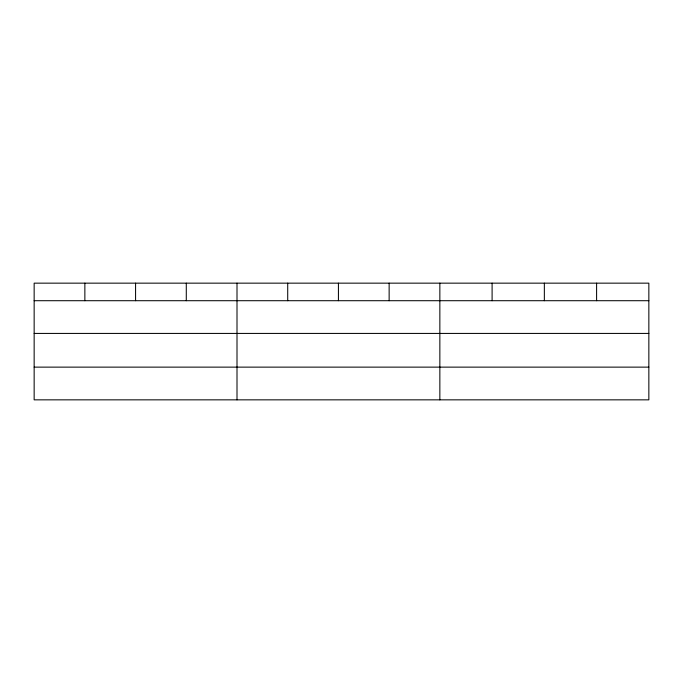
<?xml version="1.0" encoding="UTF-8"?>
<svg xmlns="http://www.w3.org/2000/svg" width="683" height="683" viewBox="0 0 683 683"><rect width="100%" height="100%" fill="white"/><g stroke="black" fill="none" stroke-linecap="round" stroke-linejoin="round"><path stroke-width="1.02" d="M648.85 333.424L648.85 283.155L34.15 283.155L34.15 399.845L648.85 399.845L648.85 333.424L34.15 333.424M34.15 300.708L648.85 300.708M34.15 367.13L648.85 367.13M596.601 283.155L596.601 300.708M544.351 283.155L544.351 300.708M492.101 283.155L492.101 300.708M439.852 283.155L439.852 399.845M389.139 283.155L389.139 300.708M338.426 283.155L338.426 300.708M287.714 283.155L287.714 300.708M237.001 283.155L237.001 399.845M186.288 283.155L186.288 300.708M135.576 283.155L135.576 300.708M84.863 283.155L84.863 300.708"/></g></svg>
